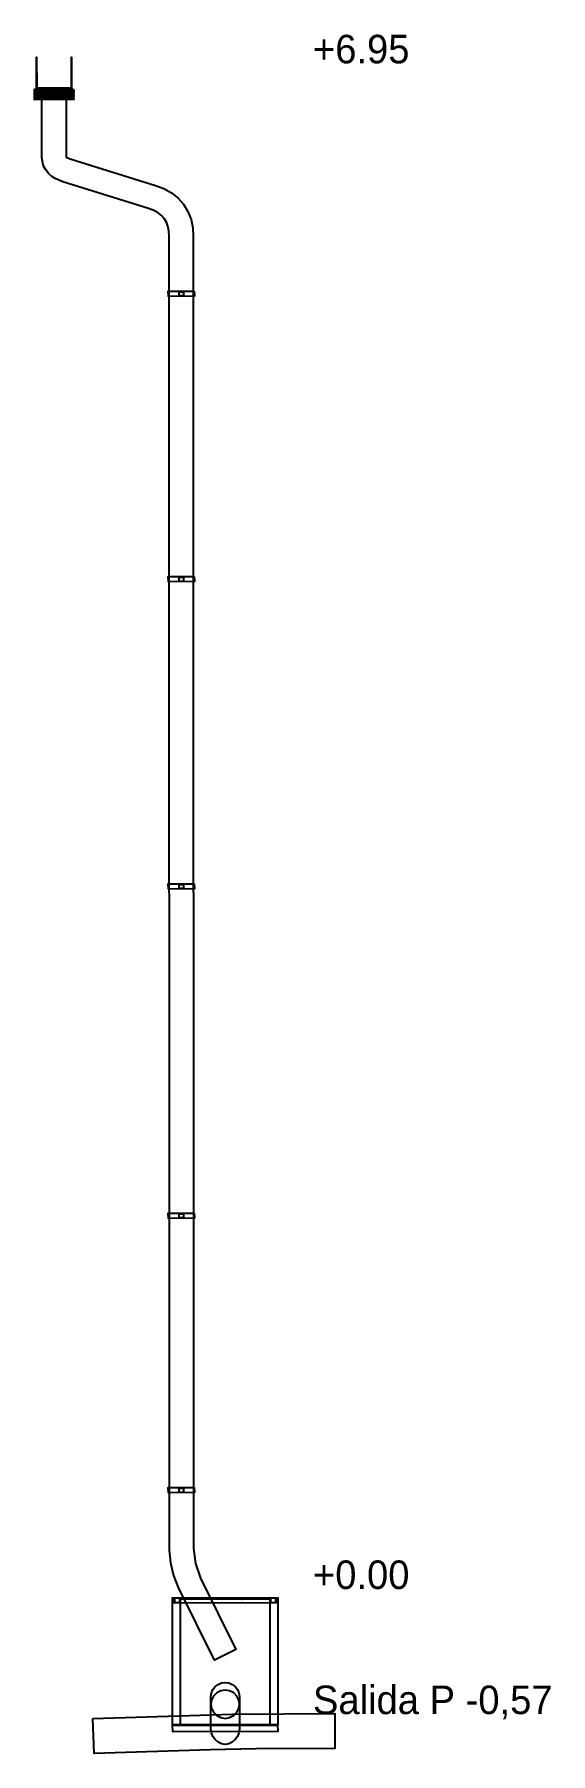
# Model space of a CAD drawing. Header units: metres. Extents: x 172.5 to 202.2, y -13.6 to 7.2.
# Drawn here: x 199.83 to 202.18, y -0.65 to 7.18 of the extents above.
import ezdxf

# ---------------------------------------------------------------- set-up
doc = ezdxf.new("R2010")
doc.units = ezdxf.units.M
doc.layers.add('TEXTOS', color=7, linetype='Continuous')
doc.layers.add('VISTA', color=8, linetype='Continuous')

msp = doc.modelspace()

# ---------------------------------------------------------------- linework, layer by layer
at = {"layer": 'VISTA'}
for points in [[(199.84, 6.895), (199.84, 7.0776), (199.8412, 6.9388), (199.9988, 6.9388), (200, 7.0776), (200, 6.895), (199.84, 6.895)], [(200.009, 6.9328), (200.01, 6.9257), (199.831, 6.9248), (199.8303, 6.9325), (200.009, 6.9328)], [(200.009, 6.928), (200.01, 6.921), (199.831, 6.92), (199.8303, 6.9277), (200.009, 6.928)], [(200.009, 6.922), (200.01, 6.915), (199.831, 6.914), (199.8303, 6.9217), (200.009, 6.922)], [(200.009, 6.916), (200.01, 6.909), (199.831, 6.908), (199.8303, 6.9157), (200.009, 6.916)], [(200.009, 6.91), (200.01, 6.903), (199.831, 6.902), (199.8303, 6.9097), (200.009, 6.91)], [(200.009, 6.904), (200.01, 6.897), (199.831, 6.896), (199.8303, 6.9037), (200.009, 6.904)], [(200.009, 6.898), (200.01, 6.891), (199.831, 6.89), (199.8303, 6.8977), (200.009, 6.898)], [(199.865, 6.897), (199.975, 6.897), (199.975, 6.623), (199.9931, 6.6148), (200.3828, 6.4938), (200.4206, 6.4794), (200.455, 6.4604), (200.4853, 6.4365), (200.5107, 6.4079), (200.5304, 6.3751), (200.5442, 6.3391), (200.5521, 6.3006), (200.5547, 6.26), (200.5553, 0.2838), (200.5652, 0.2154), (200.5869, 0.1498), (200.7488, -0.1756), (200.6512, -0.2244), (200.4866, 0.1066), (200.4664, 0.1619), (200.4588, 0.1903), (200.4529, 0.219), (200.4462, 0.2776), (200.4453, 6.26), (200.4437, 6.2864), (200.4391, 6.3086), (200.432, 6.3272), (200.4225, 6.3429), (200.4103, 6.3565), (200.3946, 6.3688), (200.3747, 6.3797), (200.3498, 6.3892), (199.9604, 6.51), (199.925, 6.5248), (199.9092, 6.5348), (199.8957, 6.5466), (199.8804, 6.5665), (199.8726, 6.5812), (199.8682, 6.596), (199.865, 6.6206), (199.865, 6.897)], [(200.009, 6.892), (200.01, 6.885), (199.831, 6.884), (199.8303, 6.8917), (200.009, 6.892)], [(200.559, 6.012), (200.56, 5.989), (200.441, 5.988), (200.4403, 6.0117), (200.559, 6.012)], [(200.559, 6.012), (200.56, 5.989), (200.441, 5.988), (200.4403, 6.0117), (200.559, 6.012)], [(200.5097, 6.0097), (200.5097, 5.9903), (200.4903, 5.9903), (200.4903, 6.0097), (200.5097, 6.0097)], [(200.559, 4.712), (200.56, 4.689), (200.441, 4.688), (200.4403, 4.7117), (200.559, 4.712)], [(200.559, 4.712), (200.56, 4.689), (200.441, 4.688), (200.4403, 4.7117), (200.559, 4.712)], [(200.5097, 4.7097), (200.5097, 4.6903), (200.4903, 4.6903), (200.4903, 4.7097), (200.5097, 4.7097)], [(200.559, 3.312), (200.56, 3.289), (200.441, 3.288), (200.4403, 3.3117), (200.559, 3.312)], [(200.559, 3.312), (200.56, 3.289), (200.441, 3.288), (200.4403, 3.3117), (200.559, 3.312)], [(200.5097, 3.3097), (200.5097, 3.2903), (200.4903, 3.2903), (200.4903, 3.3097), (200.5097, 3.3097)], [(200.559, 1.812), (200.56, 1.789), (200.441, 1.788), (200.4403, 1.8117), (200.559, 1.812)], [(200.559, 1.812), (200.56, 1.789), (200.441, 1.788), (200.4403, 1.8117), (200.559, 1.812)], [(200.5097, 1.8097), (200.5097, 1.7903), (200.4903, 1.7903), (200.4903, 1.8097), (200.5097, 1.8097)], [(200.559, 0.562), (200.56, 0.539), (200.441, 0.538), (200.4403, 0.5617), (200.559, 0.562)], [(200.559, 0.562), (200.56, 0.539), (200.441, 0.538), (200.4403, 0.5617), (200.559, 0.562)], [(200.5097, 0.5597), (200.5097, 0.5403), (200.4903, 0.5403), (200.4903, 0.5597), (200.5097, 0.5597)], [(200.493, 0.06), (200.495, 0.058), (200.495, -0.518), (200.493, -0.52), (200.462, -0.52), (200.46, -0.518), (200.4606, 0.0594), (200.493, 0.06)], [(200.46, -0.518), (200.4605, 0.0594), (200.9395, 0.0594), (200.9394, -0.5194), (200.462, -0.52), (200.46, -0.518)], [(200.9394, 0.0594), (200.9394, -0.5194), (200.4606, -0.5194), (200.4606, 0.0594), (200.9394, 0.0594)], [(200.4922, 0.0597), (200.4922, 0.0363), (200.4678, 0.0363), (200.4678, 0.0597), (200.4922, 0.0597)], [(200.929, 0.06), (200.93, 0.037), (200.471, 0.036), (200.4703, 0.0597), (200.929, 0.06)], [(200.929, 0.06), (200.93, 0.037), (200.471, 0.036), (200.4703, 0.0597), (200.929, 0.06)], [(200.899, 0.06), (200.9, 0.053), (200.501, 0.052), (200.5003, 0.0597), (200.899, 0.06)], [(200.899, 0.06), (200.9, 0.053), (200.501, 0.052), (200.5003, 0.0597), (200.899, 0.06)], [(200.899, 0.06), (200.9, 0.053), (200.501, 0.052), (200.5003, 0.0597), (200.899, 0.06)], [(200.899, 0.06), (200.9, 0.053), (200.501, 0.052), (200.5003, 0.0597), (200.899, 0.06)], [(200.899, 0.06), (200.9, 0.053), (200.501, 0.052), (200.5003, 0.0597), (200.899, 0.06)], [(200.619, 0.06), (200.62, 0.053), (200.501, 0.052), (200.5003, 0.0597), (200.619, 0.06)], [(200.619, 0.06), (200.62, 0.053), (200.501, 0.052), (200.5003, 0.0597), (200.619, 0.06)], [(200.619, 0.06), (200.62, 0.053), (200.501, 0.052), (200.5003, 0.0597), (200.619, 0.06)], [(200.619, 0.06), (200.62, 0.053), (200.501, 0.052), (200.5003, 0.0597), (200.619, 0.06)], [(200.899, 0.06), (200.9, 0.053), (200.501, 0.052), (200.5003, 0.0597), (200.899, 0.06)], [(200.899, 0.06), (200.9, 0.053), (200.501, 0.052), (200.5003, 0.0597), (200.899, 0.06)], [(200.899, 0.06), (200.9, 0.053), (200.501, 0.052), (200.5003, 0.0597), (200.899, 0.06)], [(200.899, 0.06), (200.9, 0.053), (200.501, 0.052), (200.5003, 0.0597), (200.899, 0.06)], [(200.899, 0.06), (200.9, 0.053), (200.501, 0.052), (200.5003, 0.0597), (200.899, 0.06)], [(200.899, 0.06), (200.9, 0.053), (200.781, 0.052), (200.7803, 0.0597), (200.899, 0.06)], [(200.899, 0.06), (200.9, 0.053), (200.781, 0.052), (200.7803, 0.0597), (200.899, 0.06)], [(200.899, 0.06), (200.9, 0.053), (200.781, 0.052), (200.7803, 0.0597), (200.899, 0.06)], [(200.899, 0.06), (200.9, 0.053), (200.781, 0.052), (200.7803, 0.0597), (200.899, 0.06)], [(200.938, 0.06), (200.94, 0.058), (200.94, -0.518), (200.938, -0.52), (200.907, -0.52), (200.905, -0.518), (200.9056, 0.0594), (200.938, 0.06)], [(200.9322, 0.0597), (200.9322, 0.0363), (200.9078, 0.0363), (200.9078, 0.0597), (200.9322, 0.0597)], [(200.9391, 0.0592), (200.9391, 0.0592), (200.9391, 0.0592), (200.9391, 0.0592)], [(200.9394, 0.0594), (200.9394, 0.0594), (200.9395, 0.0594), (200.9394, 0.0594)], [(200.6612, -0.3733), (200.6466, -0.3881), (200.6372, -0.4067), (200.6344, -0.4249), (200.6372, -0.4431), (200.6466, -0.4617), (200.6612, -0.4765), (200.6796, -0.486), (200.7, -0.4893), (200.7204, -0.486), (200.7388, -0.4765), (200.7534, -0.4617), (200.7628, -0.4431), (200.7656, -0.4249), (200.7628, -0.4067), (200.7534, -0.3881), (200.7388, -0.3733), (200.7204, -0.3638), (200.7, -0.3605), (200.6796, -0.3638), (200.6612, -0.3733)], [(200.6437, -0.5717), (200.6372, -0.5555), (200.635, -0.5388), (200.635, -0.39), (200.6372, -0.3734), (200.6437, -0.3579), (200.654, -0.3446), (200.6675, -0.3344), (200.6832, -0.328), (200.7, -0.3258), (200.7168, -0.328), (200.7325, -0.3344), (200.746, -0.3446), (200.7563, -0.3579), (200.7628, -0.3734), (200.765, -0.39), (200.765, -0.5387), (200.7628, -0.5555), (200.7563, -0.5718), (200.746, -0.5864), (200.7325, -0.598), (200.7168, -0.6057), (200.7, -0.6083), (200.6832, -0.6056), (200.6675, -0.5977), (200.654, -0.5863), (200.6437, -0.5717)], [(200.0973, -0.4901), (200.7336, -0.4702), (201.2, -0.4666), (201.2, -0.6261), (200.8406, -0.6289), (200.6322, -0.6325), (200.1027, -0.6499), (200.0973, -0.4901)], [(200.939, -0.52), (200.94, -0.549), (200.461, -0.55), (200.4603, -0.5203), (200.939, -0.52)]]:
    msp.add_lwpolyline(points, close=True, dxfattribs=at)

# ---------------------------------------------------------------- texts
at = {"layer": 'TEXTOS'}
for s, p in [('+6.95', (201.1, 7.05)), ('+0.00', (201.1, 0.1)), ('Salida P -0,57', (201.1, -0.47))]:
    msp.add_text(s, height=0.13, dxfattribs=at).set_placement(p)

doc.saveas('drawing.dxf')
